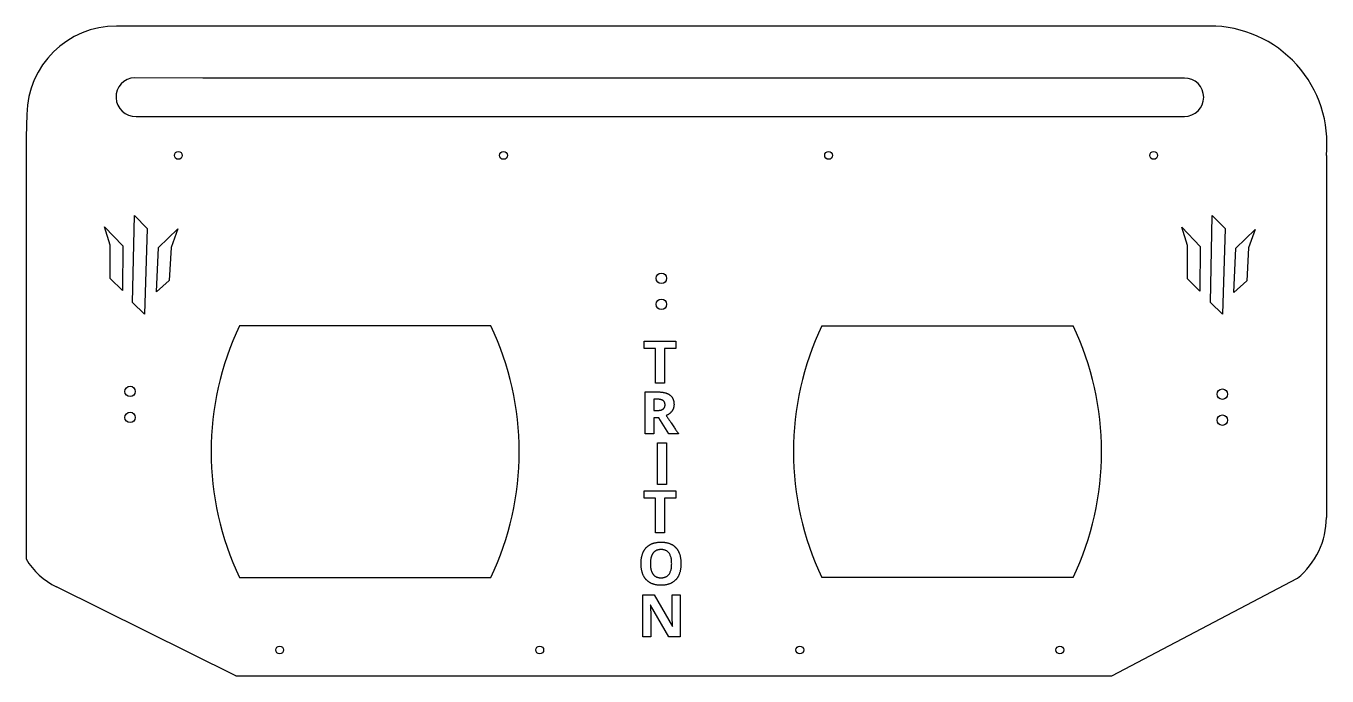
# Model space of a CAD drawing. Extents: x -24.2 to 25.8, y -9.7 to 15.3.
import ezdxf

# ---------------------------------------------------------------- set-up
doc = ezdxf.new("R2010")
doc.units = 0
doc.layers.add('MODELSKETCH_VISIBLE', color=7, linetype='CONTINUOUS')

msp = doc.modelspace()

# ---------------------------------------------------------------- linework, layer by layer
at = {"layer": 'MODELSKETCH_VISIBLE'}
for p, q in [((21.275, 15.304), (-20.751, 15.304)), ((-17.438, 13.304), (-20.059, 13.315)), ((20.309, 13.304), (-17.438, 13.304)), ((-24.203, 11.906), (-24.234, 11.046)), ((-19.998, 11.827), (-17.526, 11.827)), ((-17.526, 11.827), (20.309, 11.827)), ((-24.234, 11.046), (-24.234, -5.194)), ((25.766, 10.327), (25.766, -3.595)), ((-20.134, 4.675), (-20.067, 8.011)), ((-20.067, 8.011), (-19.57, 7.517)), ((21.311, 4.675), (21.378, 8.011)), ((21.378, 8.011), (21.875, 7.517)), ((-20.996, 6.876), (-21.221, 7.584)), ((-21.221, 7.584), (-20.516, 6.845)), ((-19.57, 7.517), (-19.68, 4.223)), ((20.43, 6.857), (20.205, 7.566)), ((20.205, 7.566), (20.911, 6.827)), ((21.875, 7.517), (21.766, 4.223)), ((-19.143, 6.782), (-18.4, 7.499)), ((-18.4, 7.499), (-18.659, 6.787)), ((22.284, 6.763), (23.027, 7.481)), ((23.027, 7.481), (22.768, 6.769)), ((-20.996, 5.592), (-20.996, 6.876)), ((-20.516, 6.845), (-20.528, 5.127)), ((-19.216, 5.077), (-19.143, 6.782)), ((-18.659, 6.787), (-18.724, 5.518)), ((20.43, 5.574), (20.43, 6.857)), ((20.911, 6.827), (20.899, 5.108)), ((22.211, 5.058), (22.284, 6.763)), ((22.768, 6.769), (22.703, 5.499)), ((-20.528, 5.127), (-20.996, 5.592)), ((-18.724, 5.518), (-19.216, 5.077)), ((20.899, 5.108), (20.43, 5.574)), ((22.703, 5.499), (22.211, 5.058)), ((-19.68, 4.223), (-20.134, 4.675)), ((21.766, 4.223), (21.311, 4.675)), ((-6.366, 3.776), (-16.026, 3.776)), ((6.366, 3.776), (16.026, 3.776)), ((-0.467, 3.184), (0.75, 3.184)), ((-0.467, 2.899), (-0.467, 3.184)), ((0.75, 3.184), (0.75, 2.899)), ((-0.03, 2.899), (-0.467, 2.899)), ((-0.03, 1.571), (-0.03, 2.899)), ((0.312, 2.899), (0.312, 1.571)), ((0.75, 2.899), (0.312, 2.899)), ((0.312, 1.571), (-0.03, 1.571)), ((-0.432, -0.382), (-0.432, 1.23)), ((-0.432, 1.23), (0.038, 1.23)), ((0.014, 0.95), (-0.09, 0.95)), ((-0.09, 0.95), (-0.09, 0.515)), ((-0.09, 0.515), (0.02, 0.515)), ((-0.09, 0.237), (-0.09, -0.382)), ((0.092, 0.237), (-0.09, 0.237)), ((0.477, -0.382), (0.092, 0.237)), ((-0.09, -0.382), (-0.432, -0.382)), ((0.856, -0.382), (0.477, -0.382)), ((0.053, -2.335), (0.053, -0.723)), ((0.053, -0.723), (0.394, -0.723)), ((0.394, -0.723), (0.394, -2.335)), ((0.394, -2.335), (0.053, -2.335)), ((-0.467, -2.858), (-0.467, -2.574)), ((-0.467, -2.574), (0.75, -2.574)), ((-0.03, -2.858), (-0.467, -2.858)), ((-0.03, -4.186), (-0.03, -2.858)), ((0.75, -2.858), (0.312, -2.858)), ((0.312, -2.858), (0.312, -4.186)), ((0.75, -2.574), (0.75, -2.858)), ((0.312, -4.186), (-0.03, -4.186)), ((-16.026, -5.91), (-6.366, -5.91)), ((16.026, -5.91), (6.366, -5.91)), ((17.519, -9.696), (24.65, -5.939)), ((-16.162, -9.696), (-23.064, -6.27)), ((-0.513, -6.58), (-0.082, -6.58)), ((-0.513, -8.192), (-0.513, -6.58)), ((-0.219, -6.973), (-0.229, -6.973)), ((0.483, -8.192), (-0.219, -6.973)), ((-0.082, -6.58), (0.618, -7.787)), ((0.61, -6.58), (0.917, -6.58)), ((0.61, -7.343), (0.61, -6.58)), ((0.917, -6.58), (0.917, -8.192)), ((-0.207, -7.433), (-0.207, -8.192)), ((0.618, -7.787), (0.626, -7.787)), ((-0.207, -8.192), (-0.513, -8.192)), ((0.917, -8.192), (0.483, -8.192)), ((-16.162, -9.696), (17.519, -9.696))]:
    msp.add_line(p, q, dxfattribs=at)
for centre, radius in [((-18.375, 10.327), 0.15), ((-5.875, 10.327), 0.15), ((6.625, 10.327), 0.15), ((19.125, 10.327), 0.15), ((0.195, 5.599), 0.2), ((0.195, 4.599), 0.2), ((-20.234, 1.25), 0.2), ((21.766, 1.143), 0.2), ((-20.234, 0.25), 0.2), ((21.766, 0.143), 0.2), ((-14.481, -8.696), 0.15), ((-4.481, -8.696), 0.15), ((5.519, -8.696), 0.15), ((15.519, -8.696), 0.15)]:
    msp.add_circle(centre, radius, dxfattribs=at)
for centre, radius, start, end in [((-20.751, 11.851), 3.453, 90, 179.0894), ((21.275, 10.789), 4.515, 354.1201, 90), ((-20.029, 12.571), 0.745, 92.3292, 272.3292), ((20.309, 12.565), 0.739, 270, 90), ((-5.835, -1.067), 11.284, 154.5839, 205.4161), ((-16.558, -1.067), 11.284, 334.5839, 25.4161), ((16.558, -1.067), 11.284, 154.5839, 205.4161), ((5.835, -1.067), 11.284, 334.5839, 25.4161), ((22.746, -3.595), 3.02, 309.0951, 0), ((-21.796, -3.716), 2.851, 211.229, 243.6011)]:
    msp.add_arc(centre, radius, start, end, dxfattribs=at)
for points in [[(0.038, 1.23), (0.367, 1.23), (0.524, 1.111)], [(0.524, 1.111), (0.682, 0.991), (0.682, 0.747)], [(0.258, 0.901), (0.179, 0.95), (0.014, 0.95)], [(0.02, 0.515), (0.182, 0.515), (0.259, 0.569)], [(0.337, 0.738), (0.337, 0.853), (0.258, 0.901)], [(0.259, 0.569), (0.337, 0.623), (0.337, 0.738)], [(0.682, 0.747), (0.682, 0.605), (0.604, 0.494)], [(0.604, 0.494), (0.525, 0.383), (0.382, 0.32)], [(0.382, 0.32), (0.746, -0.223), (0.856, -0.382)], [(-0.585, -5.374), (-0.585, -4.972), (-0.386, -4.759)], [(-0.386, -4.759), (-0.187, -4.547), (0.185, -4.547)], [(-0.122, -4.969), (-0.226, -5.106), (-0.226, -5.376)], [(0.185, -4.832), (-0.019, -4.832), (-0.122, -4.969)], [(0.185, -4.547), (0.557, -4.547), (0.753, -4.761)], [(0.592, -5.376), (0.592, -4.832), (0.185, -4.832)], [(0.753, -4.761), (0.95, -4.975), (0.95, -5.376)], [(-0.386, -5.992), (-0.585, -5.777), (-0.585, -5.374)], [(-0.226, -5.376), (-0.226, -5.647), (-0.124, -5.783)], [(0.183, -5.92), (0.592, -5.92), (0.592, -5.376)], [(0.95, -5.376), (0.95, -5.777), (0.752, -5.992)], [(0.183, -6.207), (-0.188, -6.207), (-0.386, -5.992)], [(-0.124, -5.783), (-0.021, -5.92), (0.183, -5.92)], [(0.752, -5.992), (0.553, -6.207), (0.183, -6.207)], [(-0.229, -6.973), (-0.207, -7.295), (-0.207, -7.433)], [(0.626, -7.787), (0.61, -7.473), (0.61, -7.343)]]:
    msp.add_open_spline(points, degree=2, dxfattribs=at)

doc.saveas('drawing.dxf')
